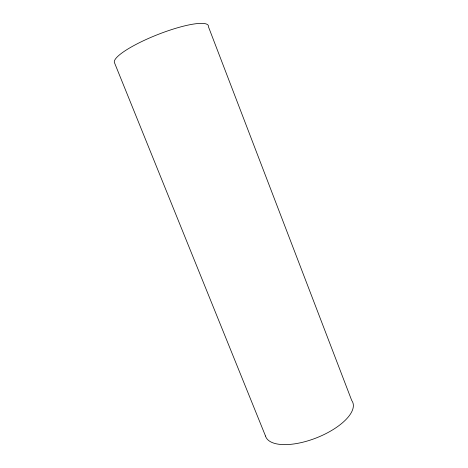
<?xml version="1.0" encoding="UTF-8"?>
<svg xmlns="http://www.w3.org/2000/svg" width="468" height="468" viewBox="0 0 468 468"><rect width="100%" height="100%" fill="white"/><g stroke="black" fill="none" stroke-linecap="round" stroke-linejoin="round"><path stroke-width="0.7" d="M265.508 436.018L114.631 63.081A50.485 10.296 -21.5 0 1 159.372 33.936A50.485 10.296 -21.5 0 1 208.506 26.916L351.725 400.491A46.777 19.697 -21.5 0 1 318.082 437.211A46.777 19.697 -21.5 0 1 265.508 436.018"/></g></svg>
